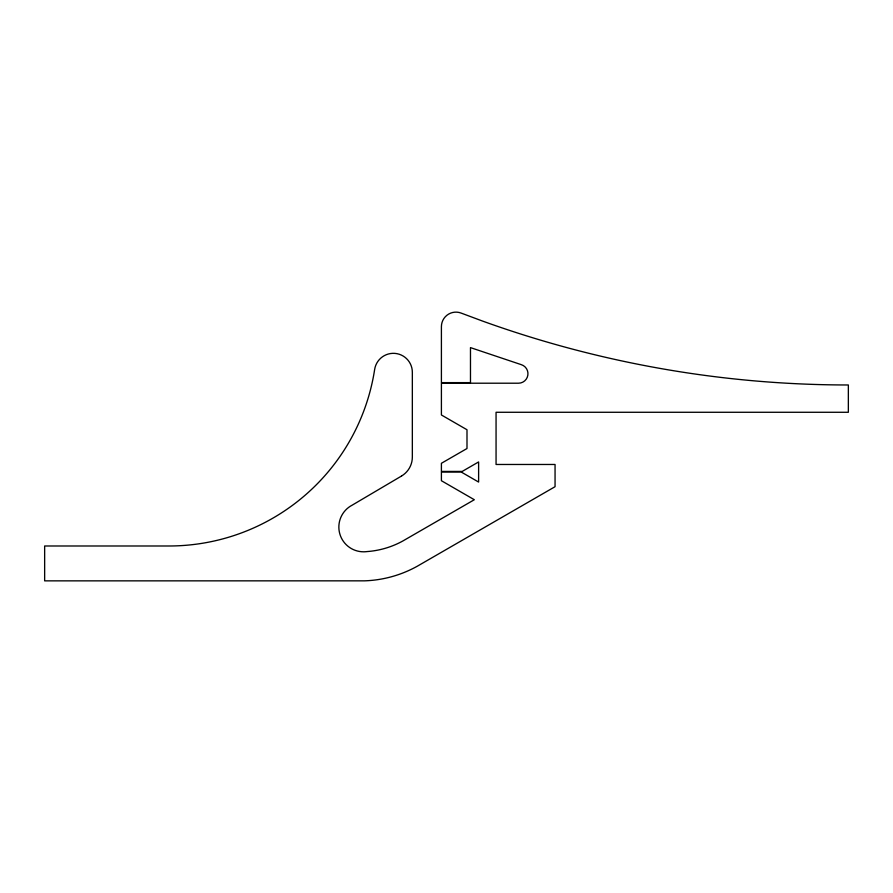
<?xml version="1.0" encoding="UTF-8"?>
<svg xmlns="http://www.w3.org/2000/svg" width="893" height="893" viewBox="0 0 893 893"><rect width="100%" height="100%" fill="white"/><g stroke="black" fill="none" stroke-linecap="round" stroke-linejoin="round"><path stroke-width="1.34" d="M401.515 476.036L352.222 505.137A24.714 24.714 0 0 0 363.574 551.807A27.839 27.839 0 0 0 366.934 551.584A87.268 87.268 0 0 0 402.743 541.046L474.328 499.723L441.41 480.724L441.41 472.006L461.19 472.006L478.615 482.064L478.615 461.938L462.194 471.426L441.41 471.426L441.41 463.288L466.994 448.52L466.994 429.745L441.41 414.977L441.41 383.209L518.487 383.209A9.488 9.488 0 0 0 521.278 364.657L470.477 347.611L470.477 382.628L441.41 382.628L441.41 326.671A14.534 14.534 0 0 1 461.168 313.097L482.7 321.123A1078.945 1078.945 0 0 0 848.35 384.972L848.35 412.276L496.061 412.276L496.061 464.472L555.055 464.472L555.055 486.696L417.277 566.229A116.615 116.615 0 0 1 364.545 580.841L44.65 580.863L44.65 545.991L168.877 545.991A208.192 208.192 0 0 0 374.658 369.401A18.954 18.954 0 0 1 394.84 353.382A18.954 18.954 0 0 1 412.343 372.281L412.343 457.082A22.012 22.012 0 0 1 401.515 476.036"/></g></svg>
